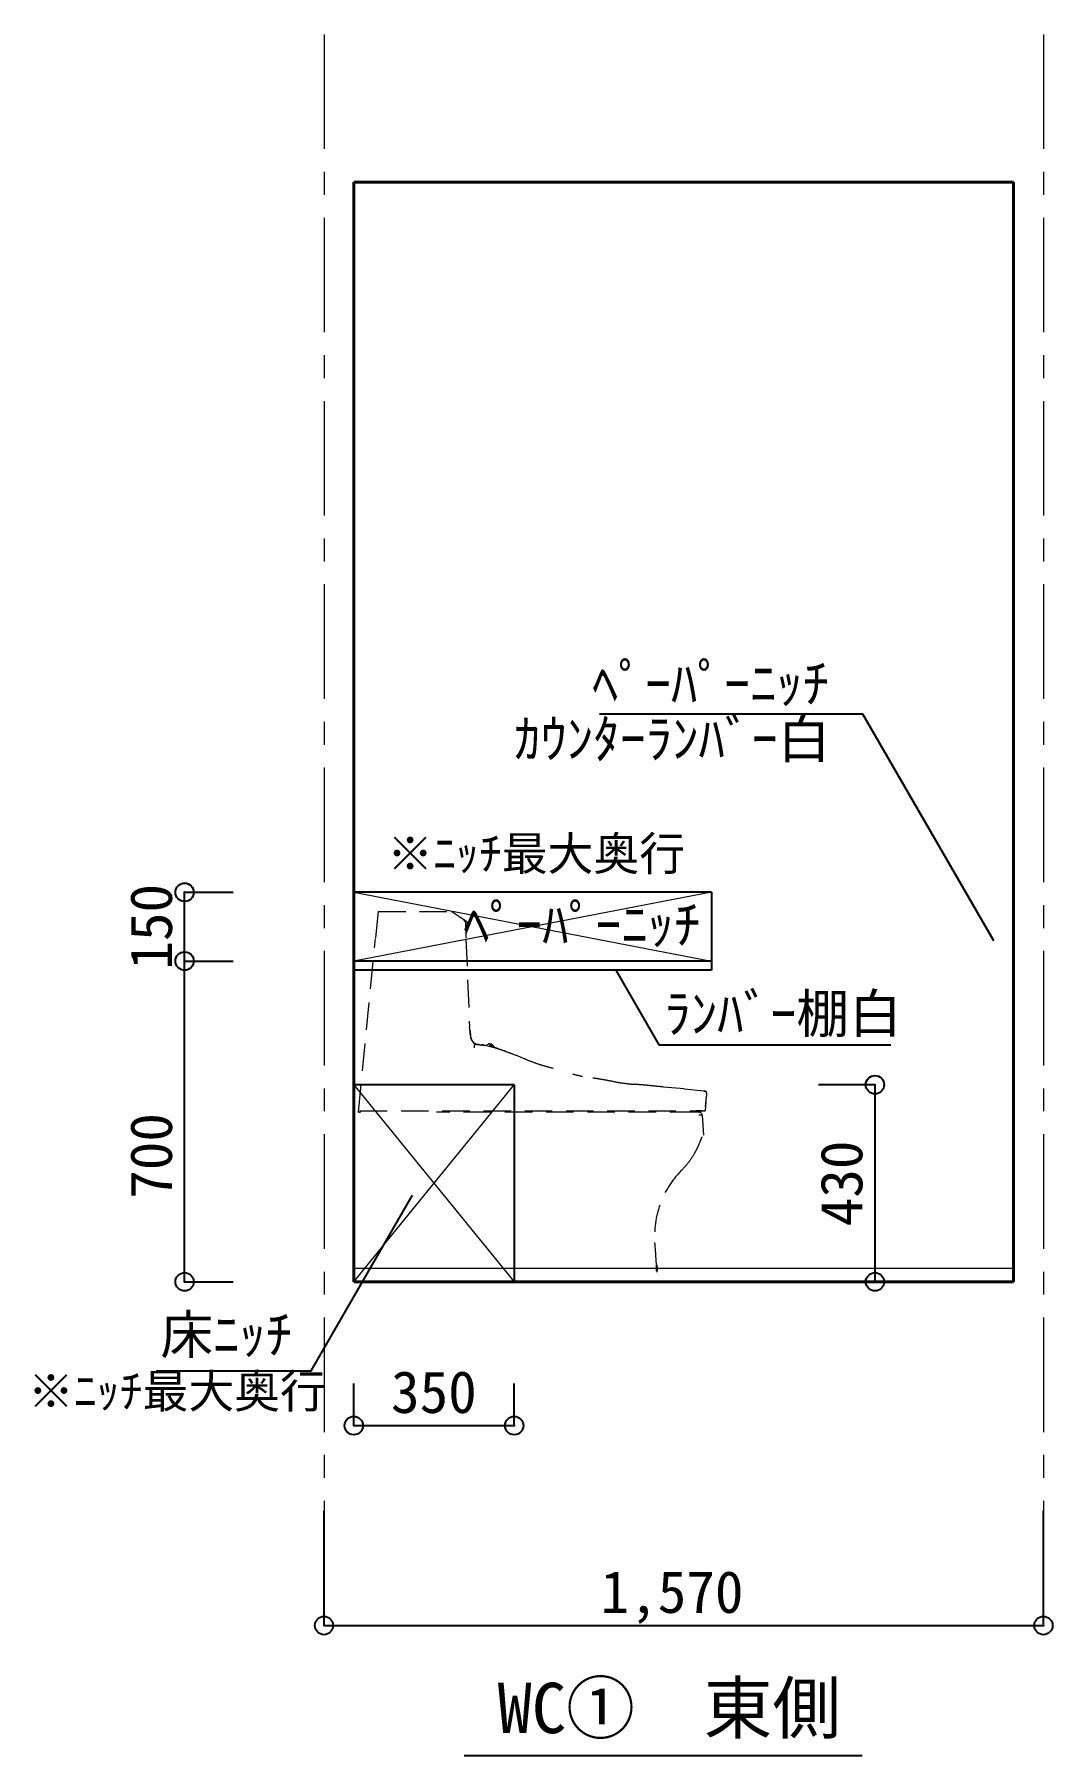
# Model space of a CAD drawing. Units: millimetres at full size, sheet at 1:50. Extents: x -31113 to 29332, y -20209 to 31249.
# Drawn here: x -1250 to 972, y -2131 to 1625 of the extents above; entities that cross this region are included whole.
import ezdxf
from ezdxf.enums import TextEntityAlignment as Align

# ---------------------------------------------------------------- set-up
doc = ezdxf.new("R2010")
doc.units = ezdxf.units.MM
doc.header["$LTSCALE"] = 50
doc.header["$PDMODE"] = 32
doc.header["$PDSIZE"] = 40
doc.linetypes.add('CHAIN1', pattern=[8, 5, -1, 1, -1])
doc.linetypes.add('DASHED1', pattern=[1.8, 1.2, -0.6])
for name, color, linetype, lineweight in [('B-1_通り芯・通り番号', 1, 'CHAIN1', 18), ('B-3_仕上線(黄)', 3, 'Continuous', 40), ('B-6_住宅設備・造作', 1, 'Continuous', 18), ('B-A_文字', 7, 'Continuous', 25), ('B-F_寸法・方位', 7, 'Continuous', 25)]:
    doc.layers.add(name, color=color, linetype=linetype, lineweight=lineweight)
doc.styles.add('ＭＳ ゴシック', font='')
doc.styles.get('ＭＳ ゴシック').set_extended_font_data('MS Gothic')

msp = doc.modelspace()

# ---------------------------------------------------------------- linework, layer by layer
at = {"layer": 'B-1_通り芯・通り番号'}
for p, q in [((-617.6, 1625.37), (-617.6, -1846.71)), ((952.4, 1625.37), (952.4, -1846.71))]:
    msp.add_line(p, q, dxfattribs=at)
at = {"layer": 'B-3_仕上線(黄)'}
for p, q in [((887.4, 1303.29), (-552.6, 1303.29)), ((-552.6, 1303.29), (-552.6, -1096.71)), ((887.4, 1303.29), (887.4, -1096.71)), ((887.4, -1096.71), (-552.6, -1096.71))]:
    msp.add_line(p, q, dxfattribs=at)
at = {"layer": 'B-6_住宅設備・造作'}
for p, q in [((227.9, -246.71), (-552.6, -396.71)), ((-552.6, -246.71), (227.9, -396.71)), ((-552.6, -666.71), (-202.6, -1096.71)), ((-552.6, -1096.71), (-202.6, -666.71))]:
    msp.add_line(p, q, dxfattribs=at)
at = {"layer": 'B-A_文字'}
for p, q in [((227.9, -246.71), (-552.6, -246.71)), ((227.9, -246.71), (227.9, -416.71)), ((227.9, -396.71), (-552.6, -396.71)), ((227.9, -416.71), (-552.6, -416.71)), ((-202.6, -666.71), (-552.6, -666.71)), ((-202.6, -666.71), (-202.6, -1096.71))]:
    msp.add_line(p, q, dxfattribs=at)
at = {"layer": 'B-A_文字', "color": 1, "lineweight": 18}
msp.add_line((-552.6, -1066.71), (887.4, -1066.71), dxfattribs=at)
at = {"layer": 'B-A_文字'}
for points in [[(-16.32, 142.84), (557.79, 142.84), (843.43, -351.91)], [(-984.16, -1291.28), (-645.68, -1291.28), (-424.35, -907.93)]]:
    msp.add_lwpolyline(points, dxfattribs=at)
at = {"layer": 'B-F_寸法・方位'}
for p, q in [((-921.87, -396.71), (-921.87, -246.71)), ((-921.87, -246.71), (-815.83, -246.71)), ((-921.87, -396.71), (-815.83, -396.71)), ((-921.87, -1096.71), (-921.87, -396.71)), ((19.02, -416.71), (113.14, -579.73)), ((113.14, -579.73), (619.18, -579.73)), ((584.78, -666.71), (461.59, -666.71)), ((584.78, -666.71), (584.78, -1096.71)), ((-921.87, -1096.71), (-815.83, -1096.71)), ((584.78, -1096.71), (461.59, -1096.71)), ((-552.6, -1410.4), (-552.6, -1318.89)), ((-202.6, -1410.4), (-202.6, -1318.89)), ((-552.6, -1410.4), (-202.6, -1410.4)), ((-617.6, -1846.71), (-617.6, -1596.71)), ((952.4, -1846.71), (952.4, -1596.71)), ((-617.6, -1846.71), (952.4, -1846.71)), ((-312.05, -2130.56), (557.15, -2130.56))]:
    msp.add_line(p, q, dxfattribs=at)
at = {"layer": 'B-F_寸法・方位', "color": 4, "linetype": 'DASHED1', "lineweight": 9}
for p, q in [((-499.38, -288.71), (-505.03, -346.16)), ((-499.38, -288.71), (-338.46, -288.71)), ((-338.46, -288.71), (-330.18, -294.43)), ((-328.19, -295.77), (-327.54, -296.2)), ((-318.57, -302.18), (-318.04, -302.53)), ((-318.04, -302.53), (-317.51, -302.88)), ((-317.51, -302.88), (-316.98, -303.22)), ((-316.98, -303.22), (-316.45, -303.57)), ((-316.45, -303.57), (-315.93, -303.92)), ((-315.93, -303.92), (-315.4, -304.27)), ((-315.4, -304.27), (-314.87, -304.61)), ((-314.87, -304.61), (-314.34, -304.96)), ((-314.34, -304.96), (-313.81, -305.3)), ((-313.6, -305.44), (-313.81, -305.3)), ((-313.6, -305.44), (-313.49, -305.51)), ((-311.47, -308.89), (-311.21, -309.06)), ((-308.84, -310.6), (-307.83, -346.2)), ((-308.62, -318.17), (-308.6, -318.91)), ((-541.99, -726.16), (-505.2, -347.88)), ((-307.77, -347.99), (-300.1, -540.13)), ((-288.73, -579.06), (-288.77, -579.24)), ((-288.7, -578.93), (-288.73, -579.06)), ((-278.55, -579.25), (-272.6, -579.82)), ((-263.12, -580.39), (-262.48, -580.05)), ((-261.08, -581.73), (-243.96, -586)), ((-255.74, -577.17), (-246.69, -584.24)), ((-251.14, -582.96), (-250.74, -583.06)), ((-250.74, -583.06), (-250.34, -583.17)), ((-249.3, -583.48), (-247.02, -584.14)), ((-245.4, -584.67), (-241.17, -586.19)), ((-241.71, -585.99), (-241.17, -586.19)), ((-232.39, -589.78), (-204.93, -600.27)), ((168.14, -675.32), (123.15, -671.64)), ((168.14, -675.32), (211.12, -680.21)), ((215.92, -705.42), (214.06, -722.81)), ((217.4, -687.99), (217.1, -691.48)), ((-539.46, -723.7), (213.07, -723.7)), ((197.14, -726.71), (-372.26, -726.71)), ((204.6, -723.69), (194.69, -723.7)), ((207.78, -733.29), (210.39, -776.71)), ((107.8, -1072.76), (107.8, -1061.16)), ((108.12, -1066.35), (107.85, -1058.47)), ((108.01, -1058.47), (107.89, -1058.47)), ((107.9, -1060.91), (107.9, -1062.61))]:
    msp.add_line(p, q, dxfattribs=at)
for points in [[(-326.48, -296.91), (-325.69, -297.44), (-324.9, -297.97), (-324.11, -298.5)], [(-313.28, -305.65), (-313.02, -305.82), (-312.76, -305.99), (-312.49, -306.16), (-312.23, -306.33), (-311.97, -306.51), (-311.71, -306.67), (-311.45, -306.84), (-311.17, -307.03), (-311.06, -307.09)], [(-310.94, -309.24), (-310.68, -309.41), (-310.42, -309.58), (-310.15, -309.75), (-309.89, -309.92), (-309.63, -310.09), (-309.35, -310.27), (-309.11, -310.43), (-308.84, -310.6)], [(-308.85, -309.58), (-308.83, -310.08), (-308.72, -314.55), (-308.66, -316.63)], [(-269.12, -579.95), (-268.01, -580.15), (-266.89, -580.35), (-265.78, -580.54), (-264.67, -580.74)], [(-247.02, -584.14), (-246.86, -584.19), (-246.7, -584.24)], [(207.78, -733.29), (205.99, -733.29), (200.62, -733.28)]]:
    msp.add_lwpolyline(points, dxfattribs=at)
for centre, radius, start, end in [((-343.54, -315.71), 25.12, 54.22861, 57.87591), ((285.88, 614.98), 1098.43, 235.88539, 236.24957), ((-314.96, -276.03), 23.77, 234.22861, 238.08349), ((218.17, 513.66), 976.57, 236.24957, 236.65919), ((-54.91, 101.94), 482.52, 236.08816, 236.48353), ((278.34, 605.11), 1086.04, 236.48353, 236.65919), ((-313.38, -295.14), 8.75, 233.64482, 241.57006), ((-330.22, -326.24), 26.61, 58.96193, 61.57006), ((-317.55, -305.18), 2.04, 40.50128, 58.96193), ((-314.75, -302.79), 1.64, 220.50128, 243.45553), ((-317.13, -307.57), 3.7, 53.10907, 63.45553), ((-312.81, -301.8), 3.5, 233.10907, 244.03759), ((-240.8, -229.96), 104.8, 226.24117, 226.74986), ((-314.52, -308.32), 2.79, 27.83292, 46.74986), ((-303.66, -302.59), 9.49, 207.83292, 210.83639), ((-510.48, -611.67), 364.05, 56.71974, 56.92852), ((-312.94, -308.13), 1.33, 9.59298, 30.83639), ((-336.39, -312.1), 25.11, 8.4568, 9.59298), ((-303.79, -307.25), 7.85, 188.4568, 192.08915), ((-320.29, -321.69), 17.27, 56.54291, 57.01559), ((-304.17, -297.29), 11.98, 236.54291, 237.2242), ((-313.25, -311.19), 4.63, 40.40984, 56.71974), ((-242.5, -235.88), 98.77, 226.35878, 226.89987), ((-311.89, -310.03), 2.79, 27.91106, 46.89987), ((-312.08, -310.19), 3.08, 28.25606, 40.40984), ((-301.14, -304.34), 9.37, 207.91106, 210.95898), ((-314.41, -311.44), 5.73, 21.70051, 28.25606), ((-310.32, -309.84), 1.33, 9.67447, 30.95898), ((-311.15, -310.15), 2.22, 4.90935, 21.70051), ((-333.39, -313.78), 24.74, 8.51851, 9.67447), ((-303.78, -309.51), 5.17, 184.90935, 192.16597), ((-301.17, -308.95), 7.85, 188.51851, 192.1611), ((-310.83, -320.26), 10.87, 71.21014, 79.47231), ((-311.6, -307.09), 12.81, 283.5803, 289.88686), ((-308.53, -313.5), 3.73, 47.41042, 71.21014), ((-308.51, -315.61), 3.76, 289.88686, 311.16454), ((-309.76, -314.19), 5.64, 311.16454, 340.8437), ((-309.89, -314.97), 5.72, 32.6116, 47.41042), ((-310.32, -315.25), 6.24, 19.02067, 32.6116), ((-308.51, -314.63), 4.32, 340.8437, 19.02067), ((-501.03, -572.74), 203.56, 7.067, 9.21877), ((-639.84, -592.84), 343.69, 6.51663, 7.72312), ((297.12, -472.17), 601.01, 187.11851, 187.98939), ((-392.41, -559.27), 94.11, 2.41456, 7.067), ((-235.96, -552.67), 62.48, 182.41456, 187.44731), ((388, -475.43), 690.83, 186.51663, 187.11688), ((-569.69, -593.83), 274.28, 6.08125, 7.98939), ((-279.38, -558.35), 18.69, 187.44731, 204.15897), ((-564.56, -594.36), 269.13, 6.659, 7.11688), ((-283.68, -561.57), 13.66, 186.659, 195.66137), ((-294.81, -564.54), 2.15, 186.08125, 207.17938), ((-287.81, -562.72), 9.37, 195.66137, 210.8999), ((-311.44, -573.08), 16.55, 24.40491, 27.17938), ((-330.47, -581.26), 37.3, 20.71682, 24.15897), ((-354.58, -592.66), 63.92, 22.26545, 24.40491), ((-311.52, -576.92), 18.26, 23.04285, 30.8999), ((-250.36, -550.97), 48.35, 200.71682, 203.3726), ((-248.11, -549.07), 51.12, 202.26545, 204.9403), ((-288.78, -567.57), 6.49, 203.3726, 222.84738), ((-348.74, -592.75), 58.71, 21.77743, 23.04285), ((-287.34, -567.31), 7.86, 204.9403, 230.36456), ((-290.38, -569.43), 4.14, 201.77743, 219.58347), ((-275.17, -556.86), 23.88, 219.58347, 225.45095), ((-323.24, -599.53), 40.5, 39.69905, 42.84738), ((-299.52, -582.01), 11.22, 32.40943, 50.36456), ((-411.28, -672.62), 154.94, 38.93801, 39.69905), ((-306.31, -588.49), 20.52, 38.62566, 45.45095), ((-287.3, -572.45), 4.46, 218.93801, 244.92), ((-289.11, -574.75), 1.5, 218.62566, 234.22854), ((-289.82, -575.85), 0.266, 212.40943, 263.1378), ((-288.87, -574.41), 1.91, 234.22854, 246.50586), ((-290.72, -575.02), 2.18, 291.46358, 299.942), ((-293.47, -582.33), 6.36, 48.17337, 56.10065), ((-289.95, -576.97), 0.861, 66.48355, 83.1378), ((-310.98, -625.28), 53.55, 66.05836, 66.50586), ((-289.44, -577.24), 0.389, 74.78338, 119.942), ((-299.49, -598.89), 24.76, 61.10607, 66.48355), ((-301.06, -590.12), 17.69, 45.81483, 48.49126), ((-454.75, -570.21), 166.23, 354.59669, 356.88575), ((-306.23, -614.58), 41.84, 65.48571, 66.05836), ((-290.13, -578.59), 1.35, 11.98086, 48.17337), ((-272.33, -540.47), 39.77, 244.92, 247.44501), ((-281.02, -560.99), 17.92, 242.97592, 244.23557), ((-304.54, -610.88), 37.78, 64.85062, 65.48571), ((-290.73, -578.72), 1.96, 1.06566, 11.98086), ((-311.54, -624.24), 52.3, 63.80399, 64.23557), ((-285.79, -578.63), 2.97, 181.06566, 188.27815), ((-289.62, -578.35), 1.28, 10.15824, 45.81483), ((-288.43, -578.99), 0.185, 89.41671, 128.25591), ((-301.99, -605.45), 31.78, 64.09565, 64.85062), ((-280.52, -558.98), 19.96, 246.59271, 251.84872), ((-288.44, -579.36), 0.557, 76.0611, 89.41671), ((-290.4, -578.49), 2.07, 0.48096, 10.15824), ((-285.29, -578.45), 3.03, 180.48096, 187.10937), ((-301, -603.4), 29.5, 63.27873, 64.09565), ((-299.43, -600.28), 26, 62.35199, 63.27873), ((-296.25, -598.05), 22.58, 62.9997, 67.44501), ((-276.91, -557.98), 21.96, 241.10607, 247.16992), ((-303.81, -608.64), 35.44, 61.66821, 62.35199), ((-245.92, -501.28), 86.52, 241.66821, 241.94831), ((-272.89, -535.71), 44.46, 251.84872, 254.21043), ((-271.6, -549.47), 31.92, 241.94831, 242.70543), ((-279.89, -565.54), 13.84, 242.70543, 244.45154), ((-282.77, -571.59), 7.11, 242.9997, 258.8938), ((-281.25, -568.38), 10.69, 244.45154, 246.68817), ((-282.61, -571.53), 7.27, 246.68817, 249.97881), ((-283, -572.43), 6.28, 247.16992, 263.01929), ((-283.03, -572.68), 6.04, 249.97881, 257.83593), ((-319.79, -799.05), 223.29, 80.45121, 81.03379), ((-282.78, -571.53), 7.21, 257.83593, 261.14679), ((-281.33, -564.27), 14.57, 258.8938, 266.68408), ((-282.28, -568.36), 10.43, 261.14679, 263.4387), ((-280.05, -548.32), 30.57, 263.01929, 266.29314), ((-281.96, -565.51), 13.29, 263.4387, 265.25599), ((-280.73, -550.69), 28.16, 265.25599, 266.11359), ((-279.27, -558.18), 20.97, 260.45121, 266.64865), ((-278.49, -517.78), 61.15, 266.1136, 266.51029), ((-284.99, -624.37), 45.64, 85.9788, 86.51029), ((-283.79, -606.8), 28.03, 82.95921, 86.68408), ((-283.86, -607.14), 28.38, 82.76636, 86.29314), ((-283.57, -604.09), 25.31, 85.02442, 85.9788), ((-283.73, -606.02), 27.25, 84.13821, 85.02442), ((-284.14, -610), 31.24, 83.36911, 84.13821), ((-285.27, -619.74), 41.05, 82.78373, 83.36911), ((-283.81, -635.77), 56.76, 85.66651, 86.64865), ((-290.07, -657.63), 79.24, 81.64136, 82.95921), ((-292.88, -678.2), 100, 81.76533, 82.76636), ((-286.82, -631.98), 53.39, 81.93616, 82.78373), ((-292.23, -746.86), 168.17, 85.33503, 85.66651), ((-316.48, -841.3), 264.8, 81.76527, 81.93616), ((-269.9, -591.31), 11.65, 110.71396, 119.09659), ((-283.87, -554.36), 27.85, 290.71396, 294.22659), ((-269, -583.96), 4.99, 135.67574, 141.30724), ((-360.34, -565.02), 89.12, 350.01459, 350.1315), ((-301.88, -575.19), 29.78, 350.1315, 350.4814), ((-245.02, -584.72), 27.87, 170.18233, 170.4814), ((-265.36, -581.2), 7.23, 169.02934, 170.18233), ((-271.88, -581.74), 2.07, 80.57313, 105.90906), ((-272.18, -580.17), 0.462, 87.87941, 103.23797), ((-272.1, -577.99), 1.71, 267.87941, 272.04352), ((-271.98, -580.45), 0.743, 82.76308, 94.04343), ((-271.53, -576.92), 2.81, 262.76308, 265.75477), ((-278.31, -668.23), 88.75, 84.90464, 85.75477), ((-269.85, -569.53), 10.31, 260.57313, 265.73093), ((-272.81, -609.19), 29.46, 84.2699, 85.73094), ((-294.58, -850.69), 271.94, 84.62719, 84.90464), ((-245.11, -333.14), 247.97, 264.2699, 264.44349), ((-227.44, -358.31), 225.52, 259.35095, 260.90996), ((-263.19, -580.79), 0.305, 81.95072, 108.96161), ((-263.09, -580.88), 0.364, 12.40358, 60.11044), ((-260.25, -567.31), 13.46, 258.71572, 262.70885), ((-323.74, -466.95), 128.62, 298.4432, 299.49292), ((0.32, -1039.9), 529.63, 119.23799, 119.49292), ((-250.63, -591.58), 15.85, 115.96243, 119.23799), ((-262.63, -566.92), 11.57, 295.96243, 300.44705), ((-263.53, -621.36), 39.91, 73.46915, 80.60253), ((-256.72, -576.69), 0.215, 257.85909, 294.32979), ((-256.58, -577), 0.124, 54.80046, 114.32979), ((-257.39, -578.89), 2.18, 46.49597, 66.23039), ((-329.16, -675.82), 122.74, 51.36958, 53.70602), ((-267.9, -645.43), 65.01, 76.30938, 79.84325), ((-147.98, -136.97), 457.71, 256.3251, 256.74055), ((-255.91, -577.53), 0.4, 64.92975, 129.05569), ((-250.3, -571.42), 8.12, 226.49597, 231.84162), ((-273.69, -644.54), 65.17, 70.65682, 74.0033), ((-251.63, -570.08), 8.23, 241.41787, 245.03978), ((376.82, 226.7), 1023.15, 231.84162, 232.08013), ((-378.16, -1086.13), 518.96, 75.96135, 76.30154), ((-253.73, -574.59), 3.26, 245.03978, 254.16619), ((-260.41, -602.8), 25.73, 72.25653, 76.99518), ((-265.62, -636.23), 55.22, 73.29798, 76.74055), ((-254.78, -585.2), 7.26, 55.57681, 72.25653), ((31.03, -225.1), 454.23, 231.36958, 232.00099), ((-300.11, -777.63), 201.07, 75.16649, 76.30938), ((-272.41, -663.23), 83.03, 73.83541, 75.96135), ((-273.3, -654.27), 74.23, 69.63077, 73.46915), ((-224.67, -504.9), 82.83, 250.65682, 253.2902), ((-2128.27, -2988.93), 3053.1, 52.0002, 52.08013), ((-263.91, -598.53), 23.42, 51.42742, 55.57681), ((-259.8, -619), 37.06, 74.56976, 75.21202), ((-254.66, -600.38), 17.74, 73.22821, 74.56976), ((-203.3, -428.53), 161.63, 253.29798, 253.80217), ((-267.78, -643.91), 63.2, 72.85151, 73.22821), ((-253.11, -584.98), 6.09, 35.55739, 51.42742), ((-236.5, -542.56), 42.86, 252.85151, 253.40701), ((-227.84, -513.47), 73.22, 253.40701, 253.79715), ((-241.33, -568.94), 16.07, 242.98167, 247.77416), ((-192.61, -494.29), 104.94, 237.74776, 237.97536), ((-215.03, -472.81), 116.33, 253.2902, 255.15587), ((-131.25, -180.49), 419.93, 253.80217, 253.99624), ((-283.13, -703.76), 124.94, 73.56854, 73.79715), ((-246.69, -580.76), 2.96, 237.97536, 246.02473), ((-238.36, -574.44), 12.04, 215.55739, 219.12043), ((-251.72, -592.08), 9.43, 63.49034, 66.02473), ((-250.94, -594.61), 11.15, 71.86073, 73.56854), ((-250.43, -584.26), 3.52, 26.97315, 39.12043), ((-240.91, -570.4), 14.8, 243.49034, 245.10564), ((-237.94, -554.91), 30.63, 251.86073, 252.48256), ((-181.71, -407.59), 188.89, 249.63077, 251.14086), ((-226.35, -532.28), 55.67, 247.77416, 249.15848), ((-205.53, -561.41), 46.86, 206.97315, 207.88638), ((-230.63, -548.25), 39.22, 245.10564, 245.71489), ((-242.87, -571.34), 13.46, 252.01276, 255.10442), ((-346.47, -635.99), 112.6, 27.5063, 27.88638), ((-240.44, -570), 15.35, 245.71489, 247.27136), ((-269.33, -655.37), 74.64, 71.82183, 72.3462), ((-237.4, -562.73), 23.24, 247.27135, 248.29943), ((-247.48, -588.7), 4.5, 65.88358, 75.10442), ((-283.52, -698.58), 120.12, 71.496, 71.82183), ((-258.94, -616.86), 35.02, 67.61724, 68.29943), ((-240.01, -571.25), 14.36, 247.73015, 248.39995), ((-92.21, -197.96), 415.85, 248.39996, 248.42308), ((-97.43, -29.09), 575.37, 255.15587, 255.53311), ((-113.49, -207.87), 399.95, 251.14086, 251.85409), ((-239.58, -583.38), 3.23, 240.44813, 252.76024), ((-225.02, -551.64), 38.16, 244.96096, 246.19435), ((-240.96, -587.84), 1.44, 45.50128, 72.76024), ((-241.29, -588.52), 2.14, 44.50467, 66.19435), ((-238.02, -585.3), 2.44, 224.50467, 232.82062), ((-239.98, -587.89), 0.807, 28.05044, 52.82062), ((-327.6, -804.88), 234.7, 67.07492, 67.57072), ((-222.69, -556.83), 34.62, 247.07492, 250.43504), ((-237.83, -599.43), 10.59, 65.69303, 70.43504), ((-232.4, -587.41), 2.6, 245.69303, 264.80973), ((-232.69, -590.34), 0.378, 68.92146, 97.28716), ((-232.2, -589.07), 0.986, 248.92146, 259.99328), ((-1359.92, -3604.38), 3218.56, 68.98288, 69.49301), ((-873.62, -2338.66), 1862.63, 68.10141, 68.98288), ((119.04, 130.84), 798.91, 248.10141, 249.64199), ((-52.44, -331.28), 306, 249.642, 253.6628), ((65.44, 70.86), 725.06, 253.6628, 255.38849), ((-2.77, -396.22), 257.09, 253.64174, 258.57817), ((-137.95, -1395.48), 751, 80.07916, 81.82417), ((-547.27, -3735.76), 3126.8, 79.63544, 80.07916), ((83.89, -284.79), 381.41, 259.63543, 263.27189), ((106.25, -95.25), 572.27, 263.27189, 265.38313), ((-121.36, -2913.82), 2255.49, 84.84741, 85.38313), ((-77.99, -2432.89), 1772.6, 84.16605, 84.84741), ((-796.8, -9467.93), 8844.27, 84.02949, 84.16605), ((209.61, -694.53), 14.41, 76.52487, 83.99088), ((216.35, -657.18), 23.61, 257.19082, 263.20166), ((227.91, -618.15), 64.14, 256.52488, 258.20411), ((212.89, -686.23), 5.64, 58.39855, 83.20166), ((1539.76, -860.8), 1332.86, 173.61177, 174.05764), ((214.44, -682.65), 1.75, 57.59398, 78.20411), ((-311.4, -656.26), 529.56, 353.72785, 354.95794), ((-173.46, -668.99), 391.06, 353.61177, 355.13133), ((217.79, -677.38), 4.49, 237.59398, 245.71929), ((214.16, -684.17), 3.22, 19.34224, 58.39855), ((215.53, -682.38), 0.994, 36.04866, 65.71929), ((-3973.81, -333.13), 4206.2, 354.95794, 355.11281), ((217.78, -680.75), 1.78, 216.04866, 232.83493), ((216.29, -682.72), 0.689, 15.38115, 52.83493), ((218.64, -682.07), 1.76, 195.38115, 210.52001), ((216.17, -683.53), 1.12, 7.65135, 30.52001), ((211.94, -684.95), 5.57, 356.16373, 19.34224), ((222.24, -682.71), 5.01, 187.65135, 192.81911), ((210.93, -685.29), 6.59, 354.71394, 12.81911), ((240.64, -687.76), 23.25, 177.28083, 180.57734), ((240.15, -687.99), 22.75, 174.71395, 180.00001), ((285.96, -689.91), 68.62, 176.16373, 177.28083), ((-541.28, -726.06), 0.717, 188.20845, 224.16099), ((-541.51, -726.27), 0.468, 189.30614, 278.49697), ((-541.61, -726.32), 0.334, 207.11582, 248.25319), ((-541.45, -726.22), 0.482, 224.16099, 275.75502), ((-541.07, -724.97), 1.79, 248.25319, 256.28073), ((-540.91, -730.27), 3.58, 83.79757, 98.49697), ((-540.8, -732.64), 5.97, 85.57554, 95.75502), ((-539.59, -716.95), 9.78, 265.57554, 271.80289), ((-538.44, -753.32), 26.61, 89.7736, 91.80289), ((-538.75, -831.14), 104.44, 89.25647, 89.7736), ((198.34, -1537.95), 811.25, 89.82672, 90.08513), ((200.8, -733.71), 7, 3.43363, 90), ((204.57, -1079.81), 356.11, 89.3956, 89.99397), ((213.53, -230.14), 493.61, 269.3956, 269.82729), ((212.06, -717.88), 5.86, 269.82729, 275.87796), ((213.97, -736.43), 12.79, 93.10498, 95.87796), ((213.45, -725.5), 1.84, 97.45732, 101.97799), ((212.8, -720.55), 3.15, 277.45732, 280.09959), ((213.24, -723.01), 0.653, 273.10498, 325.32346), ((213.3, -723.32), 0.333, 280.09959, 304.78138), ((214.23, -724.67), 1.31, 118.40048, 124.78138), ((213.32, -722.98), 0.619, 298.39281, 324.87589), ((211.9, -722.08), 2.28, 325.32346, 341.30315), ((214.89, -724.08), 1.31, 138.50011, 144.88357), ((213.66, -723), 0.333, 318.50011, 343.17897), ((210.97, -722.18), 3.15, 343.17897, 345.82308), ((215.81, -723.4), 1.84, 161.30233, 165.82308), ((5783.93, -1308.6), 5600.59, 173.95149, 173.99623), ((1328.6, -836.51), 1120.31, 173.72785, 173.95149), ((-1794.76, 20.96), 2156.7, 337.75724, 338.19859), ((35.27, -726.34), 180.01, 323.56471, 332.14339), ((44.64, -731.29), 169.42, 332.14339, 337.75724), ((303.91, -995.12), 200, 134.98492, 184.48381), ((35.29, -726.35), 179.99, 314.98493, 323.56471), ((-2883.15, -1245.04), 2996.85, 4.02609, 4.48381), ((-2896.6, -1245.98), 3010.33, 3.57042, 4.02609), ((205.81, -1060.53), 97.86, 180.61024, 182.01216), ((107.57, -1064.73), 0.5, 326.30254, 2.01628), ((108.02, -1058.97), 0.5, 21.06133, 92.003), ((211.64, -1060.33), 103.69, 182.01216, 183.33527), ((85.16, -1067.77), 25, 342.94466, 21.06133), ((108.58, -1074.96), 0.5, 272.003, 342.94466)]:
    msp.add_arc(centre, radius, start, end, dxfattribs=at)
at = {"layer": 'B-F_寸法・方位'}
for p in [(-921.87, -246.71), (-921.87, -396.71), (584.78, -666.71), (-921.87, -1096.71), (584.78, -1096.71), (-552.6, -1410.4), (-202.6, -1410.4), (-617.6, -1846.71), (952.4, -1846.71)]:
    msp.add_point(p, dxfattribs=at)

# ---------------------------------------------------------------- texts
at = {"layer": 'B-A_文字', "style": 'ＭＳ ゴシック'}
for s, height, p in [('ﾍﾟｰﾊﾟｰﾆｯﾁ', 84.31, (-32.64, 141.37)), ('ｶｳﾝﾀｰﾗﾝﾊﾞｰ白', 84.31, (-202.59, 21)), ('※ﾆｯﾁ最大奥行', 73.31, (-479.6, -220.92)), ('ﾍﾟｰﾊﾟｰﾆｯﾁ', 84.31, (-313.74, -384.76)), ('ﾗﾝﾊﾞｰ棚白', 84.31, (125.68, -578.58)), ('床ﾆｯﾁ', 84.31, (-974.54, -1279.38)), ('※ﾆｯﾁ最大奥行', 73.31, (-1263.58, -1393.98)), ('WC①\u3000東側', 110, (-238.87, -2114.59))]:
    msp.add_text(s, height=height, dxfattribs=at).set_placement(p, align=Align.BOTTOM_LEFT)
at = {"layer": 'B-F_寸法・方位', "style": 'ＭＳ ゴシック'}
for s, p in [('150', (-921.87, -415.46)), ('700', (-921.87, -915.46)), ('430', (584.78, -975.46))]:
    msp.add_text(s, height=91.64, rotation=90, dxfattribs=at).set_placement(p, align=Align.BOTTOM_LEFT)
for s, p in [('350', (-471.35, -1410.4)), ('1,570', (-13.85, -1846.71))]:
    msp.add_text(s, height=91.64, dxfattribs=at).set_placement(p, align=Align.BOTTOM_LEFT)

doc.saveas('drawing.dxf')
